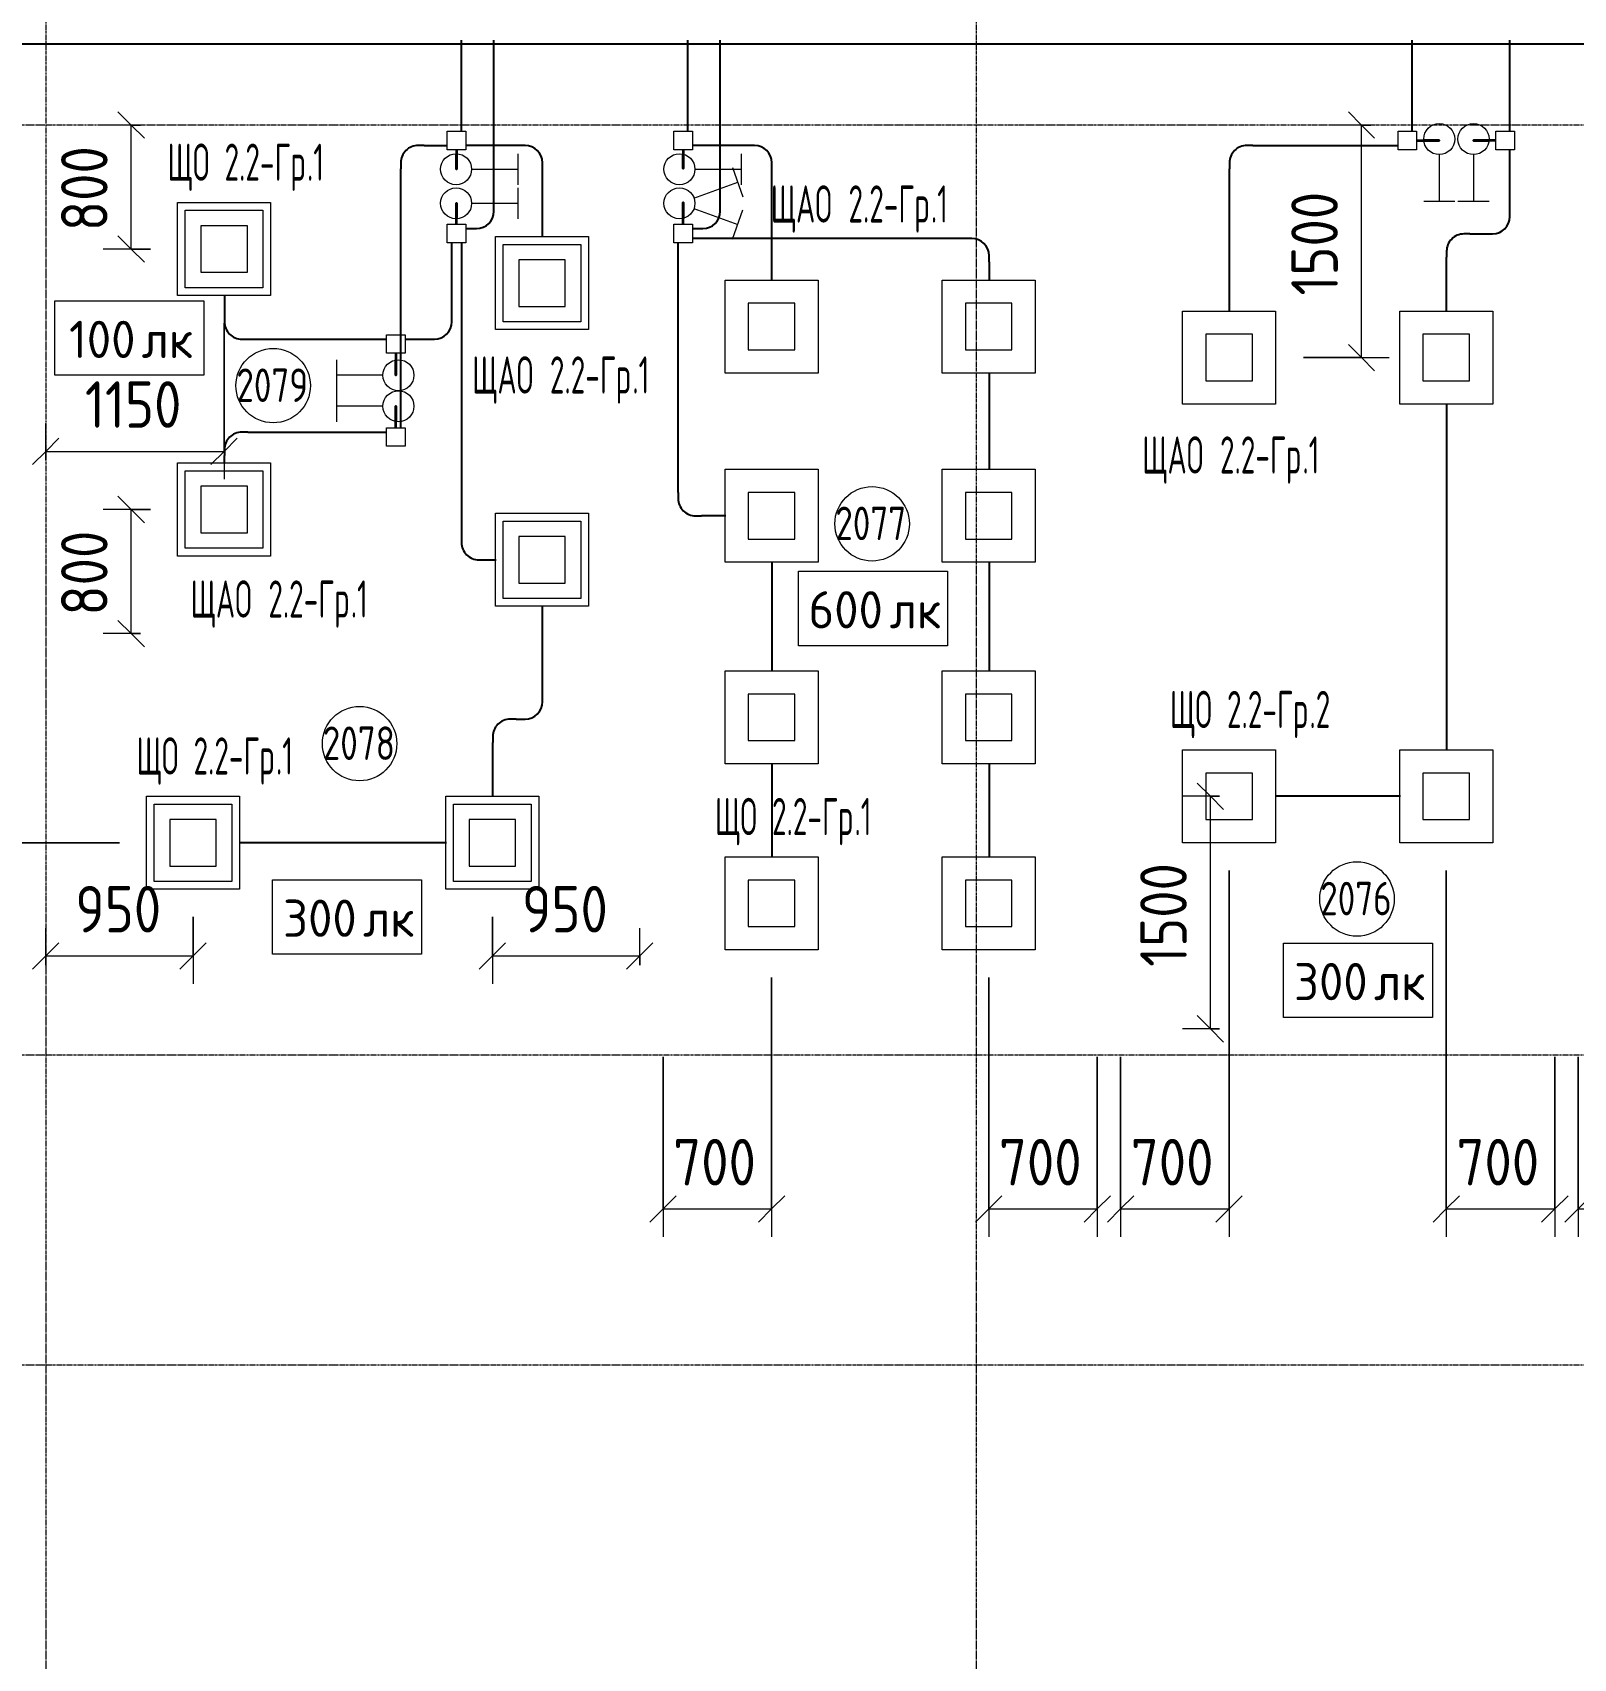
# Model space of a CAD drawing. Header units: millimetres. Extents: x -4730 to 98194, y -4296 to 93388.
# Drawn here: x 15415 to 25350, y 33109 to 43597 of the extents above; entities that cross this region are included whole.
import ezdxf

# ---------------------------------------------------------------- set-up
doc = ezdxf.new("R2010")
doc.units = ezdxf.units.MM
doc.linetypes.add('Линия сетки', pattern=[22.225, 12.7, -3.175, 3.175, -3.175])
for name, color, linetype, lineweight, true_color in [('Кабельные лотки', 5, 'Continuous', 25, 0x0000ff), ('Короба', 7, 'Continuous', 25, 0x008000), ('Соединительные детали коробов', 7, 'Continuous', 25, 0x008000), ('Типовые аннотации', 5, 'Continuous', 18, 0x0000ff)]:
    doc.layers.add(name, color=color, linetype=linetype, lineweight=lineweight, true_color=true_color)
for name, color, linetype, lineweight in [('Марки помещений', 7, 'Continuous', 9), ('Марки силовых электроприборов', 7, 'Continuous', 9), ('Оси', 7, 'Continuous', 9), ('Провода', 7, 'Continuous', 35), ('Размеры', 7, 'Continuous', 9), ('Размеры-120', 7, 'Continuous', 9)]:
    doc.layers.add(name, color=color, linetype=linetype, lineweight=lineweight)
doc.styles.add('GOST Common', font='GOST_Common.ttf', dxfattribs={"width": 0.6, "height": 240})
doc.styles.add('GOST Common_2', font='GOST_Common.ttf', dxfattribs={"height": 240})
doc.styles.add('GOST Common_3', font='GOST_Common.ttf', dxfattribs={"width": 0.9, "height": 300})
doc.styles.add('GOST Common_4', font='GOST_Common.ttf', dxfattribs={"width": 0.8, "height": 216})
doc.dimstyles.new('ADSK_Проверочный', dxfattribs={"dimscale": 304.8, "dimtxt": 301.714499, "dimasz": 0.556693, "dimexe": 0.590551, "dimexo": 0.590551, "dimgap": 0.19685, "dimtad": 1, "dimdec": 3, "dimrnd": 0.001, "dimdsep": 46, "dimtxsty": 'GOST Common_3', "dimblk1": 'OBLIQUE', "dimblk2": 'OBLIQUE', "dimsah": 1, "dimcen": 0.09, "dimazin": 0, "dimtfac": 1, "dimtdec": 4, "dimtix": 1, "dimtmove": 0, "dimatfit": 3, "dimfxl": 1, "dimtvp": 1, "dimtolj": 1, "dimtzin": 0, "dimarcsym": 2})

# ---------------------------------------------------------------- blocks, each defined once
blk = doc.blocks.new('M_Короб_ отвод - Плоский торец - ПВХ - Стандартная-2386742-2-й этаж')
at = {"layer": 'Соединительные детали коробов'}
for p, q in [((0, 111.95), (0, 150.05)), ((-150.05, 0), (-111.95, 0))]:
    blk.add_line(p, q, dxfattribs=at)
blk.add_arc((-111.95, 111.95), 111.95, 270, 0, dxfattribs=at)
blk = doc.blocks.new('DIMBLOCK114-2-й этаж')
at = {"layer": 'Размеры-120'}
for p, q in [((15115, 38370), (15030, 38455)), ((15975, 38370), (14935, 38370)), ((15115, 37170), (15115, 38370)), ((15115, 38370), (15200, 38285)), ((15115, 38370), (15975, 38370)), ((15115, 37170), (15030, 37255)), ((15310, 37170), (14935, 37170)), ((15115, 37170), (15200, 37085)), ((15115, 37170), (15310, 37170))]:
    blk.add_line(p, q, dxfattribs=at)
at = {"layer": 'Размеры-120', "color": 0, "insert": (14663, 37420), "char_height": 300, "width": 840.71, "attachment_point": 1, "rotation": 90, "line_spacing_factor": 1.022761, "style": 'GOST Common_3'}
blk.add_mtext('1200', dxfattribs=at)
blk = doc.blocks.new('_Oblique')
at = {"color": 0, "linetype": 'ByBlock', "lineweight": -2}
blk.add_line((-0.5, -0.5), (0.5, 0.5), dxfattribs=at)
blk = doc.blocks.new('DIMBLOCK115-2-й этаж')
at = {"layer": 'Размеры-120'}
for p, q in [((16450, 37892), (16450, 37460)), ((16450, 37640), (16450, 37892)), ((15500, 37580), (15500, 37820)), ((15500, 37640), (15585, 37725)), ((16450, 37640), (16535, 37725)), ((15500, 37640), (15415, 37555)), ((15500, 37640), (16450, 37640)), ((15500, 37640), (15500, 37580)), ((16450, 37640), (16365, 37555))]:
    blk.add_line(p, q, dxfattribs=at)
at = {"layer": 'Размеры-120', "color": 0, "insert": (15691, 38092), "char_height": 300, "width": 681.16, "attachment_point": 1, "line_spacing_factor": 1.022761, "style": 'GOST Common_3'}
blk.add_mtext('950', dxfattribs=at)
blk = doc.blocks.new('DIMBLOCK116-2-й этаж')
at = {"layer": 'Размеры-120'}
for p, q in [((18380, 37892), (18380, 37460)), ((18380, 37640), (18380, 37892)), ((19330, 37580), (19330, 37820)), ((18380, 37640), (18465, 37725)), ((19330, 37640), (19415, 37725)), ((18380, 37640), (18295, 37555)), ((18380, 37640), (19330, 37640)), ((19330, 37640), (19245, 37555)), ((19330, 37640), (19330, 37580))]:
    blk.add_line(p, q, dxfattribs=at)
at = {"layer": 'Размеры-120', "color": 0, "insert": (18571, 38092), "char_height": 300, "width": 681.16, "attachment_point": 1, "line_spacing_factor": 1.022761, "style": 'GOST Common_3'}
blk.add_mtext('950', dxfattribs=at)
blk = doc.blocks.new('DIMBLOCK117-2-й этаж')
at = {"layer": 'Размеры-120'}
for p, q in [((16650, 41722), (16650, 40715)), ((16650, 40895), (16650, 41722)), ((15500, 40835), (15500, 41075)), ((15500, 40895), (15585, 40980)), ((16650, 40895), (16735, 40980)), ((15500, 40895), (15415, 40810)), ((15500, 40895), (16650, 40895)), ((15500, 40895), (15500, 40835)), ((16650, 40895), (16565, 40810))]:
    blk.add_line(p, q, dxfattribs=at)
at = {"layer": 'Размеры-120', "color": 0, "insert": (15753, 41347), "char_height": 300, "width": 773.21, "attachment_point": 1, "line_spacing_factor": 1.022761, "style": 'GOST Common_3'}
blk.add_mtext('1150', dxfattribs=at)
blk = doc.blocks.new('DIMBLOCK118-2-й этаж')
at = {"layer": 'Размеры-120'}
for p, q in [((16051, 43000), (15966, 43085)), ((16111, 43000), (15871, 43000)), ((16051, 42200), (16051, 43000)), ((16051, 43000), (16136, 42915)), ((16051, 43000), (16111, 43000)), ((16051, 42200), (15966, 42285)), ((16175, 42200), (15871, 42200)), ((16051, 42200), (16136, 42115)), ((16051, 42200), (16175, 42200))]:
    blk.add_line(p, q, dxfattribs=at)
at = {"layer": 'Размеры-120', "color": 0, "insert": (15599, 42316), "char_height": 300, "width": 681.16, "attachment_point": 1, "rotation": 90, "line_spacing_factor": 1.022761, "style": 'GOST Common_3'}
blk.add_mtext('800', dxfattribs=at)
blk = doc.blocks.new('DIMBLOCK119-2-й этаж')
at = {"layer": 'Размеры-120'}
for p, q in [((16051, 40520), (15966, 40605)), ((16175, 40520), (15871, 40520)), ((16051, 39720), (16051, 40520)), ((16051, 40520), (16136, 40435)), ((16051, 40520), (16175, 40520)), ((16051, 39720), (15966, 39805)), ((16111, 39720), (15871, 39720)), ((16051, 39720), (16136, 39635)), ((16051, 39720), (16111, 39720))]:
    blk.add_line(p, q, dxfattribs=at)
at = {"layer": 'Размеры-120', "color": 0, "insert": (15599, 39836), "char_height": 300, "width": 681.16, "attachment_point": 1, "rotation": 90, "line_spacing_factor": 1.022761, "style": 'GOST Common_3'}
blk.add_mtext('800', dxfattribs=at)
blk = doc.blocks.new('DIMBLOCK120-2-й этаж')
at = {"layer": 'Размеры-120'}
for p, q in [((21580, 37502), (21580, 35828)), ((21580, 36008), (21580, 37502)), ((22280, 36990), (22280, 35828)), ((22280, 36008), (22280, 36990)), ((21580, 36008), (21665, 36092)), ((22280, 36008), (22365, 36092)), ((21580, 36008), (21495, 35923)), ((21580, 36008), (22280, 36008)), ((22280, 36008), (22195, 35923))]:
    blk.add_line(p, q, dxfattribs=at)
at = {"layer": 'Размеры-120', "color": 0, "insert": (21646, 36460), "char_height": 300, "width": 681.16, "attachment_point": 1, "line_spacing_factor": 1.022761, "style": 'GOST Common_3'}
blk.add_mtext('700', dxfattribs=at)
blk = doc.blocks.new('DIMBLOCK121-2-й этаж')
at = {"layer": 'Размеры-120'}
for p, q in [((20180, 37502), (20180, 35828)), ((20180, 36008), (20180, 37502)), ((19480, 36990), (19480, 35828)), ((19480, 36008), (19480, 36990)), ((19480, 36008), (19565, 36092)), ((20180, 36008), (20265, 36092)), ((19480, 36008), (19395, 35923)), ((19480, 36008), (20180, 36008)), ((20180, 36008), (20095, 35923))]:
    blk.add_line(p, q, dxfattribs=at)
at = {"layer": 'Размеры-120', "color": 0, "insert": (19546, 36460), "char_height": 300, "width": 681.16, "attachment_point": 1, "line_spacing_factor": 1.022761, "style": 'GOST Common_3'}
blk.add_mtext('700', dxfattribs=at)
blk = doc.blocks.new('DIMBLOCK122-2-й этаж')
at = {"layer": 'Размеры-120'}
for p, q in [((23009, 38670), (22924, 38755)), ((23069, 38670), (22829, 38670)), ((23009, 37170), (23009, 38670)), ((23009, 38670), (23094, 38585)), ((23009, 38670), (23069, 38670)), ((23009, 37170), (22924, 37255)), ((23069, 37170), (22829, 37170)), ((23009, 37170), (23094, 37085)), ((23009, 37170), (23069, 37170))]:
    blk.add_line(p, q, dxfattribs=at)
at = {"layer": 'Размеры-120', "color": 0, "insert": (22557, 37570), "char_height": 300, "width": 840.71, "attachment_point": 1, "rotation": 90, "line_spacing_factor": 1.022761, "style": 'GOST Common_3'}
blk.add_mtext('1500', dxfattribs=at)
blk = doc.blocks.new('DIMBLOCK123-2-й этаж')
at = {"layer": 'Размеры-120'}
for p, q in [((23983, 43000), (23899, 43085)), ((24043, 43000), (23803, 43000)), ((23983, 41500), (23983, 43000)), ((23983, 43000), (24068, 42915)), ((23983, 43000), (24043, 43000)), ((23983, 41500), (23899, 41585)), ((23610, 41500), (24163, 41500)), ((23983, 41500), (23610, 41500)), ((23983, 41500), (24068, 41415))]:
    blk.add_line(p, q, dxfattribs=at)
at = {"layer": 'Размеры-120', "color": 0, "insert": (23531, 41900), "char_height": 300, "width": 840.71, "attachment_point": 1, "rotation": 90, "line_spacing_factor": 1.022761, "style": 'GOST Common_3'}
blk.add_mtext('1500', dxfattribs=at)
blk = doc.blocks.new('DIMBLOCK124-2-й этаж')
at = {"layer": 'Размеры-120'}
for p, q in [((23130, 38192), (23130, 35828)), ((23130, 36008), (23130, 38192)), ((22430, 36990), (22430, 35828)), ((22430, 36008), (22430, 36990)), ((22430, 36008), (22515, 36092)), ((23130, 36008), (23215, 36092)), ((22430, 36008), (22345, 35923)), ((22430, 36008), (23130, 36008)), ((23130, 36008), (23045, 35923))]:
    blk.add_line(p, q, dxfattribs=at)
at = {"layer": 'Размеры-120', "color": 0, "insert": (22496, 36460), "char_height": 300, "width": 681.16, "attachment_point": 1, "line_spacing_factor": 1.022761, "style": 'GOST Common_3'}
blk.add_mtext('700', dxfattribs=at)
blk = doc.blocks.new('DIMBLOCK125-2-й этаж')
at = {"layer": 'Размеры-120'}
for p, q in [((24530, 38192), (24530, 35828)), ((24530, 36008), (24530, 38192)), ((25230, 36990), (25230, 35828)), ((25230, 36008), (25230, 36990)), ((24530, 36008), (24615, 36092)), ((25230, 36008), (25315, 36092)), ((24530, 36008), (24445, 35923)), ((24530, 36008), (25230, 36008)), ((25230, 36008), (25145, 35923))]:
    blk.add_line(p, q, dxfattribs=at)
at = {"layer": 'Размеры-120', "color": 0, "insert": (24596, 36460), "char_height": 300, "width": 681.16, "attachment_point": 1, "line_spacing_factor": 1.022761, "style": 'GOST Common_3'}
blk.add_mtext('700', dxfattribs=at)
blk = doc.blocks.new('DIMBLOCK126-2-й этаж')
at = {"layer": 'Размеры-120'}
for p, q in [((26080, 38192), (26080, 35828)), ((26080, 36008), (26080, 38192)), ((25380, 36990), (25380, 35828)), ((25380, 36008), (25380, 36990)), ((25380, 36008), (25465, 36092)), ((26080, 36008), (26165, 36092)), ((25380, 36008), (25295, 35923)), ((25380, 36008), (26080, 36008)), ((26080, 36008), (25995, 35923))]:
    blk.add_line(p, q, dxfattribs=at)
at = {"layer": 'Размеры-120', "color": 0, "insert": (25446, 36460), "char_height": 300, "width": 681.16, "attachment_point": 1, "line_spacing_factor": 1.022761, "style": 'GOST Common_3'}
blk.add_mtext('700', dxfattribs=at)
blk = doc.blocks.new('ADSK_Марка_Помещение_1_ГОСТ21-501-2011 - Номер-85995-2-й этаж')
at = {"layer": 'Марки помещений'}
blk.add_circle((0, 0), 2, dxfattribs=at)
blk = doc.blocks.new('Морка помещения_освещённость_ - Морка помещения_освещённость_-1484368-2-й этаж')
at = {"layer": 'Марки помещений', "color": 190, "true_color": 0x8000ff}
for p, q in [((-4, 0), (-4, 4)), ((-4, 4), (4, 4)), ((4, 4), (4, 0)), ((4, 0), (-4, 0))]:
    blk.add_line(p, q, dxfattribs=at)

msp = doc.modelspace()

# ---------------------------------------------------------------- linework, layer by layer
at = {"layer": 'Кабельные лотки'}
msp.add_line((6870.0021, 43523.1437), (33617.9607, 43523.1437), dxfattribs=at)
at = {"layer": 'Короба'}
for p, q in [((18180.6892, 42960), (18180.6892, 43547.5588)), ((18389.1892, 42481.55), (18389.1892, 43547.5588)), ((19640.6892, 42960), (19640.6892, 43547.5588)), ((19849.1892, 42481.55), (19849.1892, 43547.5588)), ((24310.6892, 42960), (24310.6892, 43547.5588)), ((24940.6892, 42960), (24940.6892, 43547.5588)), ((17939.824, 42868.5), (18089.1892, 42868.5)), ((18552.214, 42868.5), (18209.1892, 42868.5)), ((20032.214, 42868.5), (19669.1892, 42868.5)), ((23282.314, 42868.5), (24219.1892, 42868.5)), ((24940.6892, 42447.55), (24940.6892, 42840)), ((17789.774, 41047.5588), (17789.774, 42718.45)), ((18702.264, 42277.5), (18702.264, 42718.45)), ((20182.264, 41997.5), (20182.264, 42718.45)), ((23132.264, 41797.5), (23132.264, 42718.45)), ((18209.1892, 42331.5), (18239.1392, 42331.5)), ((19669.1892, 42331.5), (19699.1392, 42331.5)), ((21432.214, 42268.5), (19669.1892, 42268.5)), ((24682.314, 42297.5), (24790.6392, 42297.5)), ((18117.6892, 41769.1088), (18117.6892, 42240)), ((18180.6892, 42240), (18180.6892, 40345.6922)), ((19577.6892, 40629.2442), (19577.6892, 42240)), ((21582.264, 42118.45), (21582.264, 41997.5)), ((24532.264, 41797.5), (24532.264, 42147.45)), ((16652.264, 41902.5), (16652.264, 41769.1088)), ((16802.314, 41619.0588), (17698.274, 41619.0588)), ((17818.274, 41619.0588), (17967.6392, 41619.0588)), ((21582.264, 41402.5), (21582.264, 40776.6942)), ((24532.264, 41202.5), (24532.264, 38967.5)), ((16802.314, 41019.0588), (17698.274, 41019.0588)), ((16652.264, 40817.5), (16652.264, 40869.0088)), ((19884.764, 40479.1942), (19727.7392, 40479.1942)), ((18330.7392, 40195.6422), (18404.764, 40195.6422)), ((20182.264, 40181.6942), (20182.264, 39476.6942)), ((21582.264, 40181.6942), (21582.264, 39476.6942)), ((18702.264, 39317.55), (18702.264, 39898.1422)), ((18532.314, 39167.5), (18552.214, 39167.5)), ((18382.264, 38667.5), (18382.264, 39017.45)), ((20182.264, 38881.6942), (20182.264, 38276.6942)), ((21582.264, 38881.6942), (21582.264, 38276.6942)), ((24234.764, 38670), (23429.764, 38670)), ((18084.764, 38370), (16749.764, 38370))]:
    msp.add_line(p, q, dxfattribs=at)
at = {"layer": 'Оси', "linetype": 'Линия сетки'}
for p, q in [((15500, 93388.3703), (15500, -3096.3487)), ((21500, 93388.3703), (21500, -3096.3487)), ((98194.2682, 43000), (-3530.0173, 43000)), ((98194.2682, 37000), (-3530.0173, 37000)), ((98194.2682, 35000), (-3530.0173, 35000))]:
    msp.add_line(p, q, dxfattribs=at)
at = {"layer": 'Провода', "flags": 128}
for points in [[(24339.1892, 42900.0006), (24485, 42900.0021), (24385.4385, 42900.0021)], [(24849.1892, 42900.0006), (24705.6496, 42900.0021), (24805.2111, 42900.0021)], [(18149.1876, 42840), (18149.1843, 42715), (18149.1843, 42814.9373)], [(19609.1876, 42840), (19609.1843, 42720.0021), (19609.1843, 42812.1896)], [(18149.1877, 42360), (18149.1843, 42495), (18149.1843, 42395.0627)], [(19609.1877, 42360), (19609.1843, 42500.0021), (19609.1843, 42397.8104)], [(17758.2725, 41527.5588), (17758.2691, 41385.802), (17758.2691, 41484.4994)], [(17758.2725, 41047.5588), (17758.2691, 41185.802), (17758.2691, 41087.1045)]]:
    msp.add_lwpolyline(points, dxfattribs=at)
at = {"layer": 'Типовые аннотации', "color": 1, "true_color": 0xff0000}
for p, q in [((18089.1892, 42960), (18209.1892, 42960)), ((18089.1892, 42840), (18089.1892, 42960)), ((18209.1892, 42960), (18209.1892, 42840)), ((19549.1892, 42960), (19669.1892, 42960)), ((19549.1892, 42840), (19549.1892, 42960)), ((19669.1892, 42960), (19669.1892, 42840)), ((24219.1892, 42960), (24339.1892, 42960)), ((24219.1892, 42840), (24219.1892, 42960)), ((24339.1892, 42960), (24339.1892, 42840)), ((18209.1892, 42840), (18089.1892, 42840)), ((18545.6433, 42615), (18545.6433, 42815)), ((19669.1892, 42840), (19549.1892, 42840)), ((19985.6433, 42615), (19985.6433, 42815)), ((24339.1892, 42840), (24219.1892, 42840)), ((24485, 42809.3566), (24485, 42509.3566)), ((18245.6433, 42715), (18545.6433, 42715)), ((19685.6433, 42715), (19985.6433, 42715)), ((24385, 42509.3566), (24585, 42509.3566)), ((18400, 42280), (19000, 42280)), ((18400, 41680), (18400, 42280)), ((19000, 42280), (19000, 41680)), ((18450, 42230), (18950, 42230)), ((18450, 41730), (18450, 42230)), ((18950, 42230), (18950, 41730)), ((18550, 42130), (18550, 41830)), ((18850, 42130), (18550, 42130)), ((18850, 41830), (18850, 42130)), ((19880, 42000), (20480, 42000)), ((19880, 41400), (19880, 42000)), ((20480, 42000), (20480, 41400)), ((20030, 41850), (20030, 41550)), ((20330, 41850), (20030, 41850)), ((20330, 41550), (20330, 41850)), ((18550, 41830), (18850, 41830)), ((22830, 41800), (23430, 41800)), ((22830, 41200), (22830, 41800)), ((23430, 41800), (23430, 41200)), ((19000, 41680), (18400, 41680)), ((18950, 41730), (18450, 41730)), ((22980, 41650), (22980, 41350)), ((23280, 41650), (22980, 41650)), ((23280, 41350), (23280, 41650)), ((20030, 41550), (20330, 41550)), ((20480, 41400), (19880, 41400)), ((22980, 41350), (23280, 41350)), ((17374.3567, 41285.802), (17374.3567, 41085.802)), ((17674.3567, 41185.802), (17374.3567, 41185.802)), ((23430, 41200), (22830, 41200)), ((16350, 40820), (16950, 40820)), ((16350, 40220), (16350, 40820)), ((16950, 40820), (16950, 40220)), ((16400, 40770), (16900, 40770)), ((16400, 40270), (16400, 40770)), ((16900, 40770), (16900, 40270)), ((16500, 40670), (16500, 40370)), ((16800, 40670), (16500, 40670)), ((16800, 40370), (16800, 40670)), ((16500, 40370), (16800, 40370)), ((16950, 40220), (16350, 40220)), ((16900, 40270), (16400, 40270))]:
    msp.add_line(p, q, dxfattribs=at)
at = {"layer": 'Типовые аннотации', "color": 7}
for p, q in [((24849.1892, 42960), (24969.1892, 42960)), ((24849.1892, 42840), (24849.1892, 42960)), ((24969.1892, 42960), (24969.1892, 42840)), ((24969.1892, 42840), (24849.1892, 42840)), ((18089.1892, 42360), (18209.1892, 42360)), ((18089.1892, 42240), (18089.1892, 42360)), ((18209.1892, 42360), (18209.1892, 42240)), ((19549.1892, 42360), (19669.1892, 42360)), ((19549.1892, 42240), (19549.1892, 42360)), ((19669.1892, 42360), (19669.1892, 42240)), ((18209.1892, 42240), (18089.1892, 42240)), ((19669.1892, 42240), (19549.1892, 42240)), ((17698.274, 41647.5588), (17818.274, 41647.5588)), ((17698.274, 41527.5588), (17698.274, 41647.5588)), ((17818.274, 41647.5588), (17818.274, 41527.5588)), ((17818.274, 41527.5588), (17698.274, 41527.5588)), ((17698.274, 41047.5588), (17818.274, 41047.5588)), ((17698.274, 40927.5588), (17698.274, 41047.5588)), ((17818.274, 41047.5588), (17818.274, 40927.5588)), ((17818.274, 40927.5588), (17698.274, 40927.5588))]:
    msp.add_line(p, q, dxfattribs=at)
at = {"layer": 'Типовые аннотации'}
for p, q in [((24705.6496, 42809.3566), (24705.6496, 42509.3566)), ((19927.3184, 42725.7773), (19995.7224, 42537.8388)), ((18545.6433, 42395), (18545.6433, 42595)), ((19679.6126, 42529.202), (19961.5204, 42631.8081)), ((16350, 42500), (16950, 42500)), ((16350, 41900), (16350, 42500)), ((16950, 42500), (16950, 41900)), ((18245.6433, 42495), (18545.6433, 42495)), ((24605.6496, 42509.3566), (24805.6496, 42509.3566)), ((16400, 42450), (16900, 42450)), ((16400, 41950), (16400, 42450)), ((16900, 42450), (16900, 41950)), ((19679.6126, 42460.798), (19961.5204, 42358.1919)), ((19927.3184, 42264.2227), (19995.7224, 42452.1612)), ((16500, 42350), (16500, 42050)), ((16800, 42350), (16500, 42350)), ((16800, 42050), (16800, 42350)), ((16500, 42050), (16800, 42050)), ((21280, 42000), (21880, 42000)), ((21280, 41400), (21280, 42000)), ((21880, 42000), (21880, 41400)), ((16950, 41900), (16350, 41900)), ((16900, 41950), (16400, 41950)), ((21430, 41850), (21430, 41550)), ((21730, 41850), (21430, 41850)), ((21730, 41550), (21730, 41850)), ((24230, 41800), (24830, 41800)), ((24230, 41200), (24230, 41800)), ((24830, 41800), (24830, 41200)), ((24380, 41650), (24380, 41350)), ((24680, 41650), (24380, 41650)), ((24680, 41350), (24680, 41650)), ((21430, 41550), (21730, 41550)), ((17374.3567, 41485.802), (17374.3567, 41285.802)), ((17674.3567, 41385.802), (17374.3567, 41385.802)), ((21880, 41400), (21280, 41400)), ((24380, 41350), (24680, 41350)), ((24830, 41200), (24230, 41200)), ((19880, 40779.1942), (20480, 40779.1942)), ((19880, 40179.1942), (19880, 40779.1942)), ((20480, 40779.1942), (20480, 40179.1942)), ((21280, 40779.1942), (21880, 40779.1942)), ((21280, 40179.1942), (21280, 40779.1942)), ((21880, 40779.1942), (21880, 40179.1942)), ((20030, 40629.1942), (20030, 40329.1942)), ((20330, 40629.1942), (20030, 40629.1942)), ((20330, 40329.1942), (20330, 40629.1942)), ((21430, 40629.1942), (21430, 40329.1942)), ((21730, 40629.1942), (21430, 40629.1942)), ((21730, 40329.1942), (21730, 40629.1942)), ((18400, 40495.6422), (19000, 40495.6422)), ((18400, 39895.6422), (18400, 40495.6422)), ((19000, 40495.6422), (19000, 39895.6422)), ((18450, 40445.6422), (18950, 40445.6422)), ((18450, 39945.6422), (18450, 40445.6422)), ((18950, 40445.6422), (18950, 39945.6422)), ((18550, 40345.6422), (18550, 40045.6422)), ((18850, 40345.6422), (18550, 40345.6422)), ((18850, 40045.6422), (18850, 40345.6422)), ((20030, 40329.1942), (20330, 40329.1942)), ((21430, 40329.1942), (21730, 40329.1942)), ((20480, 40179.1942), (19880, 40179.1942)), ((21880, 40179.1942), (21280, 40179.1942)), ((18550, 40045.6422), (18850, 40045.6422)), ((19000, 39895.6422), (18400, 39895.6422)), ((18950, 39945.6422), (18450, 39945.6422)), ((19880, 39479.1942), (20480, 39479.1942)), ((19880, 38879.1942), (19880, 39479.1942)), ((20480, 39479.1942), (20480, 38879.1942)), ((21280, 39479.1942), (21880, 39479.1942)), ((21280, 38879.1942), (21280, 39479.1942)), ((21880, 39479.1942), (21880, 38879.1942)), ((20030, 39329.1942), (20030, 39029.1942)), ((20330, 39329.1942), (20030, 39329.1942)), ((20330, 39029.1942), (20330, 39329.1942)), ((21430, 39329.1942), (21430, 39029.1942)), ((21730, 39329.1942), (21430, 39329.1942)), ((21730, 39029.1942), (21730, 39329.1942)), ((20030, 39029.1942), (20330, 39029.1942)), ((21430, 39029.1942), (21730, 39029.1942)), ((22830, 38970), (23430, 38970)), ((22830, 38370), (22830, 38970)), ((23430, 38970), (23430, 38370)), ((24230, 38970), (24830, 38970)), ((24230, 38370), (24230, 38970)), ((24830, 38970), (24830, 38370)), ((20480, 38879.1942), (19880, 38879.1942)), ((21880, 38879.1942), (21280, 38879.1942)), ((22980, 38820), (22980, 38520)), ((23280, 38820), (22980, 38820)), ((23280, 38520), (23280, 38820)), ((24380, 38820), (24380, 38520)), ((24680, 38820), (24380, 38820)), ((24680, 38520), (24680, 38820)), ((16150, 38670), (16750, 38670)), ((16150, 38070), (16150, 38670)), ((16200, 38620), (16700, 38620)), ((16200, 38120), (16200, 38620)), ((16700, 38620), (16700, 38120)), ((16750, 38670), (16750, 38070)), ((18080, 38670), (18680, 38670)), ((18080, 38070), (18080, 38670)), ((18130, 38620), (18630, 38620)), ((18130, 38120), (18130, 38620)), ((18630, 38620), (18630, 38120)), ((18680, 38670), (18680, 38070)), ((16300, 38520), (16300, 38220)), ((16600, 38520), (16300, 38520)), ((16600, 38220), (16600, 38520)), ((18230, 38520), (18230, 38220)), ((18530, 38520), (18230, 38520)), ((18530, 38220), (18530, 38520)), ((22980, 38520), (23280, 38520)), ((24380, 38520), (24680, 38520)), ((23430, 38370), (22830, 38370)), ((24830, 38370), (24230, 38370)), ((16300, 38220), (16600, 38220)), ((18230, 38220), (18530, 38220)), ((19880, 38279.1942), (20480, 38279.1942)), ((19880, 37679.1942), (19880, 38279.1942)), ((20480, 38279.1942), (20480, 37679.1942)), ((21280, 38279.1942), (21880, 38279.1942)), ((21280, 37679.1942), (21280, 38279.1942)), ((21880, 38279.1942), (21880, 37679.1942)), ((16700, 38120), (16200, 38120)), ((18630, 38120), (18130, 38120)), ((20030, 38129.1942), (20030, 37829.1942)), ((20330, 38129.1942), (20030, 38129.1942)), ((20330, 37829.1942), (20330, 38129.1942)), ((21430, 38129.1942), (21430, 37829.1942)), ((21730, 38129.1942), (21430, 38129.1942)), ((21730, 37829.1942), (21730, 38129.1942)), ((16750, 38070), (16150, 38070)), ((18680, 38070), (18080, 38070)), ((20030, 37829.1942), (20330, 37829.1942)), ((21430, 37829.1942), (21730, 37829.1942)), ((20480, 37679.1942), (19880, 37679.1942)), ((21880, 37679.1942), (21280, 37679.1942))]:
    msp.add_line(p, q, dxfattribs=at)
at = {"layer": 'Типовые аннотации', "color": 1, "true_color": 0xff0000}
for centre in [(24485, 42909.3566), (18145.6433, 42715), (19585.6433, 42715), (17774.3567, 41185.802)]:
    msp.add_circle(centre, 100, dxfattribs=at)
at = {"layer": 'Типовые аннотации'}
for centre in [(24705.6496, 42909.3566), (18145.6433, 42495), (19585.6433, 42495), (17774.3567, 41385.802)]:
    msp.add_circle(centre, 100, dxfattribs=at)

# ---------------------------------------------------------------- block references
at = {"layer": 'Марки помещений', "color": 190, "true_color": 0x8000ff, "xscale": 120, "yscale": 120, "zscale": 120}
for p in [(16038.422, 41385.5587), (20834.1625, 39641.4994), (17442.3044, 37651.8373), (23960.4072, 37242.9513)]:
    msp.add_blockref('Морка помещения_освещённость_ - Морка помещения_освещённость_-1484368-2-й этаж', p, dxfattribs=at)
at = {"layer": 'Марки помещений', "xscale": 120, "yscale": 120, "zscale": 120}
for p in [(16966.6236, 41318.8563), (20828.3205, 40427.5241), (17523.5453, 39009.6251), (23954.5652, 38007.5823)]:
    msp.add_blockref('ADSK_Марка_Помещение_1_ГОСТ21-501-2011 - Номер-85995-2-й этаж', p, dxfattribs=at)
at = {"layer": 'Соединительные детали коробов'}
for p, rotation in [((17789.774, 42868.5), 180), ((18702.264, 42868.5), 90), ((20182.264, 42868.5), 90), ((23132.264, 42868.5), 180), ((21582.264, 42268.5), 90), ((24532.264, 42297.5), 180), ((16652.264, 41619.0588), 270), ((16652.264, 41019.0588), 180), ((19577.6892, 40479.1942), 270), ((18180.6892, 40195.6422), 270), ((18382.264, 39167.5), 180)]:
    msp.add_blockref('M_Короб_ отвод - Плоский торец - ПВХ - Стандартная-2386742-2-й этаж', p, dxfattribs=dict(at, rotation=rotation))
for p in [(18389.1892, 42331.5), (19849.1892, 42331.5), (24940.6892, 42297.5), (18117.6892, 41619.0588), (18702.264, 39167.5)]:
    msp.add_blockref('M_Короб_ отвод - Плоский торец - ПВХ - Стандартная-2386742-2-й этаж', p, dxfattribs=at)

# ---------------------------------------------------------------- texts
at = {"layer": 'Марки помещений', "color": 190, "true_color": 0x8000ff, "char_height": 240, "attachment_point": 1, "style": 'GOST Common_2'}
for s, insert, width in [('100', (15650.5382, 41737.2706), 567.59475), ('лк', (16118.8507, 41737.2706), 413.67075), ('600', (20418.0787, 39993.2113), 634.9365), ('лк', (20941.9537, 39993.2113), 413.67075), ('300', (17030.4205, 38003.5493), 625.31625), ('лк', (17546.358, 38003.5493), 413.67075), ('300', (23548.5234, 37594.6632), 625.31625), ('лк', (24064.4609, 37594.6632), 413.67075)]:
    msp.add_mtext(s, dxfattribs=dict(at, insert=insert, width=width))
at = {"layer": 'Марки помещений', "char_height": 216, "width": 584.9112, "attachment_point": 1, "style": 'GOST Common_4'}
for s, insert in [('2079', (16729.6677, 41429.6435)), ('2077', (20591.3646, 40538.3113)), ('2078', (17286.5894, 39120.4123)), ('2076', (23717.6092, 38118.3695))]:
    msp.add_mtext(s, dxfattribs=dict(at, insert=insert))
at = {"layer": 'Марки силовых электроприборов', "char_height": 240, "attachment_point": 1, "style": 'GOST Common'}
for s, insert, width in [('ЩО', (16284.6053, 42880.1824), 340.55685), (' 2.2-', (16565.5928, 42880.1824), 496.4049), ('Гр', (16975.1678, 42880.1824), 253.9746), ('.1', (17184.7178, 42880.1824), 138.5316), ('ЩАО', (20173.9187, 42610.6891), 502.17705), (' 2.2-', (20588.2562, 42610.6891), 496.4049), ('Гр', (20997.8312, 42610.6891), 253.9746), ('.1', (21207.3812, 42610.6891), 138.5316), ('ЩАО', (18248.9206, 41507.6125), 502.17705), (' 2.2-', (18663.2581, 41507.6125), 496.4049), ('Гр', (19072.8331, 41507.6125), 253.9746), ('.1', (19282.3831, 41507.6125), 138.5316), ('ЩАО', (22569.3385, 40991.5463), 502.17705), (' 2.2-', (22983.676, 40991.5463), 496.4049), ('Гр', (23393.251, 40991.5463), 253.9746), ('.1', (23602.801, 40991.5463), 138.5316), ('ЩАО', (16433.507, 40062.5261), 502.17705), (' 2.2-', (16847.8445, 40062.5261), 496.4049), ('Гр', (17257.4195, 40062.5261), 253.9746), ('.1', (17466.9695, 40062.5261), 138.5316), ('ЩО', (22748.0453, 39350.1824), 340.55685), (' 2.2-', (23029.0328, 39350.1824), 496.4049), ('Гр', (23438.6078, 39350.1824), 253.9746), ('.2', (23648.1578, 39350.1824), 178.93665), ('ЩО', (16084.6053, 39050.1824), 340.55685), (' 2.2-', (16365.5928, 39050.1824), 496.4049), ('Гр', (16775.1678, 39050.1824), 253.9746), ('.1', (16984.7178, 39050.1824), 138.5316), ('ЩО', (19814.6053, 38659.3766), 340.55685), (' 2.2-', (20095.5928, 38659.3766), 496.4049), ('Гр', (20505.1678, 38659.3766), 253.9746), ('.1', (20714.7178, 38659.3766), 138.5316)]:
    msp.add_mtext(s, dxfattribs=dict(at, insert=insert, width=width))

# ---------------------------------------------------------------- dimensions: what is measured, and where the dimension line sits
at = {"layer": 'Размеры'}
for base, p1, p2, override, picture, middle in [((16051.1797, 43000), (16354.764, 42200), (15931.1979, 43000), {"dimpost": '<>', "dimfxl": 905.211721}, 'DIMBLOCK118-2-й этаж', (15841.1797, 42600)), ((23983.4175, 43000), (23429.764, 41500), (23863.4356, 43000), {"dimpost": '<>', "dimfxl": 1561.43239}, 'DIMBLOCK123-2-й этаж', (23773.4175, 42250)), ((16051.1797, 40520), (15931.1979, 39720), (16354.764, 40520), {"dimpost": '<>', "dimfxl": 905.211721}, 'DIMBLOCK119-2-й этаж', (15841.1797, 40120)), ((23009.3313, 38670), (22889.3494, 37170), (22889.3494, 38670), {"dimpost": '<>', "dimfxl": 1500}, 'DIMBLOCK122-2-й этаж', (22799.3313, 37920)), ((15114.9513, 38370), (15490, 37170), (16154.764, 38370), {"dimpost": '<>', "dimfxl": 1371.827668}, 'DIMBLOCK114-2-й этаж', (14904.9513, 37770))]:
    dim = msp.add_linear_dim(base=base, p1=p1, p2=p2, angle=90, dimstyle='ADSK_Проверочный', override=override, dxfattribs=at)
    dim.commit()
    dim.dimension.update_dxf_attribs({"geometry": picture, "text_midpoint": middle})
for base, p1, p2, override, picture, middle in [((16650, 40895.0889), (15500, 41015.0708), (16650, 41902.5), {"dimpost": '<>', "dimfxl": 1452.594441}, 'DIMBLOCK117-2-й этаж', (16075, 41105.0889)), ((23130, 36007.6169), (22430, 37170), (23130, 38372.5), {"dimpost": '<>', "dimfxl": 1391.404416}, 'DIMBLOCK124-2-й этаж', (22780, 36217.6169)), ((25230, 36007.6169), (24530, 38372.5), (25230, 37170), {"dimpost": '<>', "dimfxl": 1391.404416}, 'DIMBLOCK125-2-й этаж', (24880, 36217.6169)), ((26080, 36007.6169), (25380, 37170), (26080, 38372.5), {"dimpost": '<>', "dimfxl": 1391.404416}, 'DIMBLOCK126-2-й этаж', (25730, 36217.6169)), ((16450, 37640.2627), (15500, 37760.2446), (16450, 38072.5), {"dimpost": '<>', "dimfxl": 1000.001731}, 'DIMBLOCK115-2-й этаж', (15975, 37850.2627)), ((19330, 37640.2627), (18380, 38072.5), (19330, 37760.2446), {"dimpost": '<>', "dimfxl": 1000.001731}, 'DIMBLOCK116-2-й этаж', (18855, 37850.2627)), ((20180, 36007.6169), (19480, 37170), (20180, 37681.6942), {"dimpost": '<>', "dimfxl": 867.081873}, 'DIMBLOCK121-2-й этаж', (19830, 36217.6169)), ((22280, 36007.6169), (21580, 37681.6942), (22280, 37170), {"dimpost": '<>', "dimfxl": 867.081873}, 'DIMBLOCK120-2-й этаж', (21930, 36217.6169))]:
    dim = msp.add_linear_dim(base=base, p1=p1, p2=p2, dimstyle='ADSK_Проверочный', override=override, dxfattribs=at)
    dim.commit()
    dim.dimension.update_dxf_attribs({"geometry": picture, "text_midpoint": middle})

doc.saveas('drawing.dxf')
